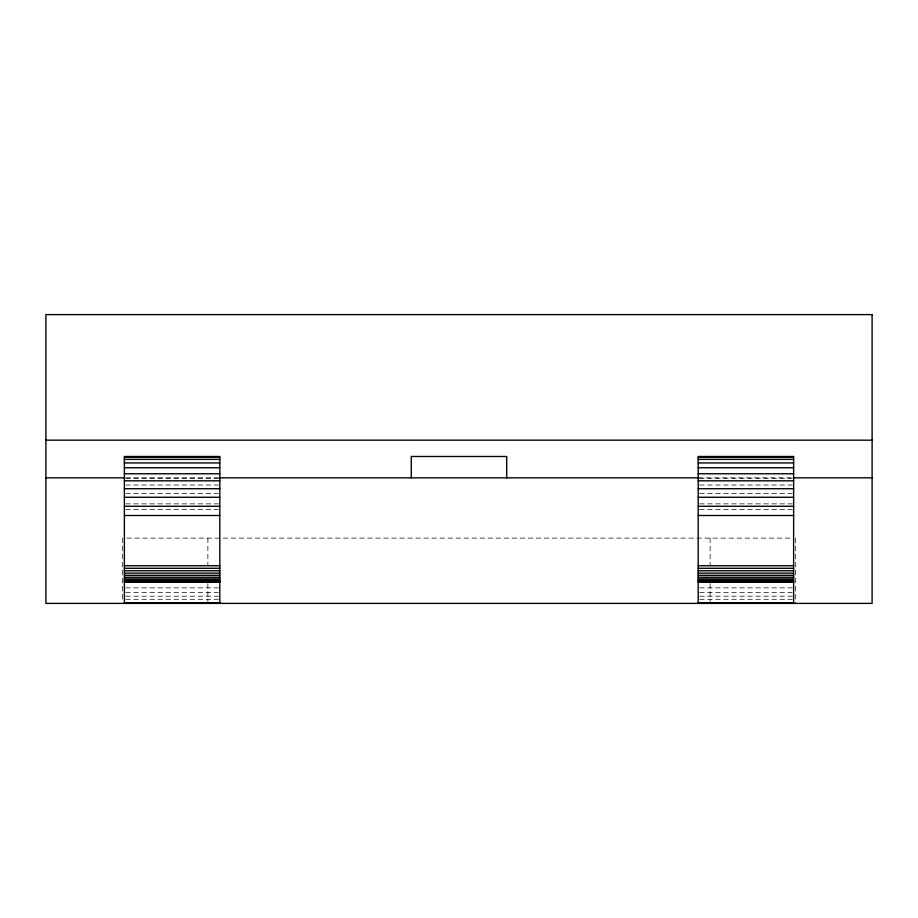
<?xml version="1.0" encoding="UTF-8"?>
<svg xmlns="http://www.w3.org/2000/svg" width="918" height="918" viewBox="0 0 918 918"><rect width="100%" height="100%" fill="white"/><g stroke="black" fill="none" stroke-linecap="round" stroke-linejoin="round"><path stroke-width="0.69" stroke-dasharray="4.59 3.44" d="M125.8 477.83L219.804 477.83M698.196 477.83L792.2 477.83M125.8 478.301L218.381 478.301M699.619 478.301L792.2 478.301M125.8 485.025L218.381 485.025M699.619 485.025L792.2 485.025M125.8 493.368L218.381 493.368M699.619 493.368L792.2 493.368M125.8 503.867L218.381 503.867M699.619 503.867L792.2 503.867M125.8 509.605L218.381 509.605M699.619 509.605L792.2 509.605M126.764 538.109L791.236 538.109M125.8 587.864L218.381 587.864M699.619 587.864L792.2 587.864M125.8 592.362L218.381 592.362M699.619 592.362L792.2 592.362M125.8 596.207L218.381 596.207M699.619 596.207L792.2 596.207M125.8 599.293L218.381 599.293M699.619 599.293L792.2 599.293M795.504 538.109L795.504 603.401M710.119 538.109L710.119 565.075M710.119 583.527L710.119 603.401M207.881 538.109L207.881 565.075M207.881 583.527L207.881 603.401M122.496 538.109L122.496 601.979"/><path stroke-width="1.38" d="M45.9 440.17L872.1 440.17M124.378 457.21L219.804 457.21M698.196 457.21L793.622 457.21M124.378 459.379L219.804 459.379M698.196 459.379L793.622 459.379M124.378 462.924L219.804 462.924M698.196 462.924L793.622 462.924M124.378 467.755L219.804 467.755M698.196 467.755L793.622 467.755M124.378 473.768L219.804 473.768M698.196 473.768L793.622 473.768M45.9 477.83L124.378 477.83M219.804 477.83L698.196 477.83M793.622 477.83L872.1 477.83M124.378 480.814L219.804 480.814M698.196 480.814L793.622 480.814M124.378 488.709L219.804 488.709M698.196 488.709L793.622 488.709M124.378 497.269L219.804 497.269M698.196 497.269L793.622 497.269M124.378 506.266L219.804 506.266M698.196 506.266L793.622 506.266M124.378 515.503L219.804 515.503M698.196 515.503L793.622 515.503M124.378 565.729L219.804 565.729M698.196 565.729L793.622 565.729M124.378 568.276L219.804 568.276M698.196 568.276L793.622 568.276M124.378 570.766L219.804 570.766M698.196 570.766L793.622 570.766M124.378 573.142L219.804 573.142M698.196 573.142L793.622 573.142M124.378 575.322L219.804 575.322M698.196 575.322L793.622 575.322M124.378 577.273L219.804 577.273M698.196 577.273L793.622 577.273M124.378 578.937L219.804 578.937M698.196 578.937L793.622 578.937M124.378 580.268L219.804 580.268M698.196 580.268L793.622 580.268M124.378 581.255L219.804 581.255M698.196 581.255L793.622 581.255M124.378 581.851L219.804 581.851M698.196 581.851L793.622 581.851M124.378 582.046L219.804 582.046M698.196 582.046L793.622 582.046M124.378 602.931L219.804 602.931M698.196 602.931L793.622 602.931M793.622 603.401L793.622 456.487L698.196 456.487L698.196 603.401M506.713 477.83L506.713 456.487L411.287 456.487L411.287 477.83M219.804 603.401L219.804 456.487L124.378 456.487L124.378 603.401M872.1 314.599L45.9 314.599L45.9 603.401L872.1 603.401L872.1 314.599"/></g></svg>
